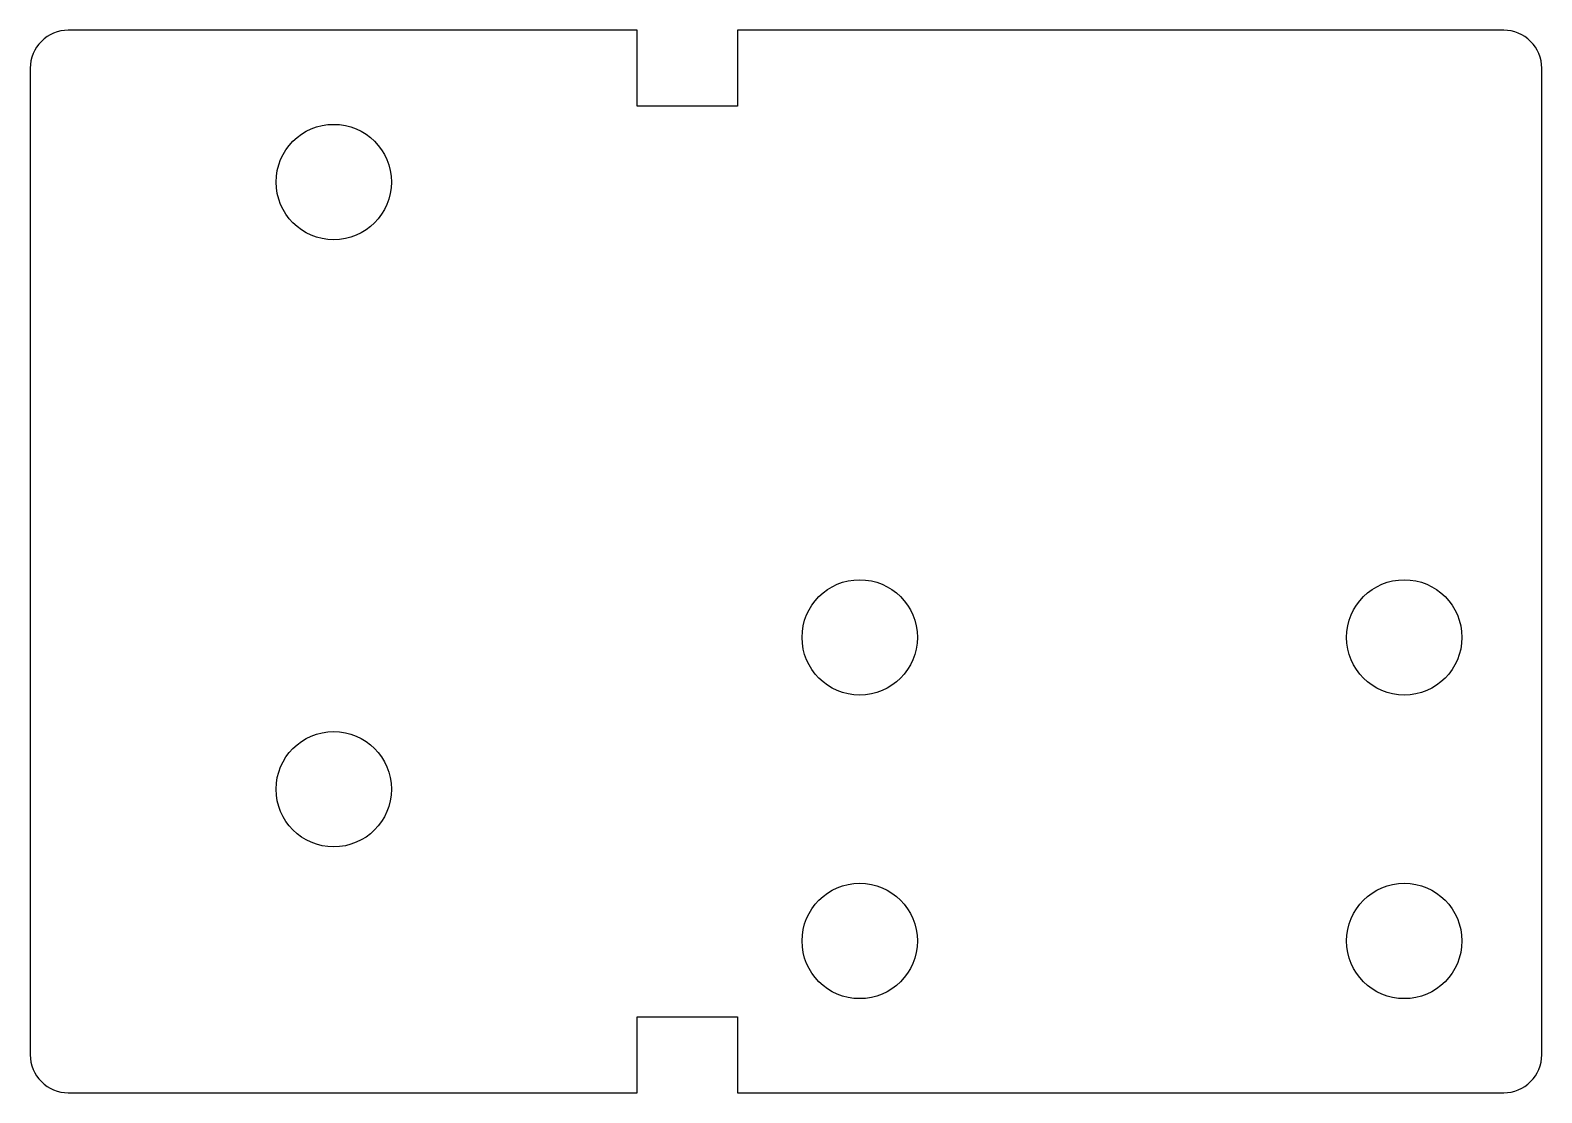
# Model space of a CAD drawing. Header units: inches. Extents: x 0 to 2.49, y -0.06 to 1.69.
import ezdxf

# ---------------------------------------------------------------- set-up
doc = ezdxf.new("R2010")
doc.units = ezdxf.units.IN
doc.header["$MEASUREMENT"] = 0

msp = doc.modelspace()

# ---------------------------------------------------------------- linework, layer by layer
msp.add_lwpolyline([(1, 1.5625), (1, 1.6875), (0.0625, 1.6875, 0.414214), (0, 1.625), (0, 0, 0.414214), (0.0625, -0.0625), (1, -0.0625), (1, 0.0625), (1.1649, 0.0625), (1.1649, -0.0625), (2.4274, -0.0625, 0.414214), (2.4899, 0), (2.4899, 1.625, 0.414214), (2.4274, 1.6875), (1.1649, 1.6875), (1.1649, 1.5625)], format="xyb", close=True)
for centre in [(0.5, 1.4375), (1.3664, 0.6875), (2.2634, 0.6875), (0.5, 0.4375), (1.3664, 0.1875), (2.2634, 0.1875)]:
    msp.add_circle(centre, 0.095)

doc.saveas('drawing.dxf')
